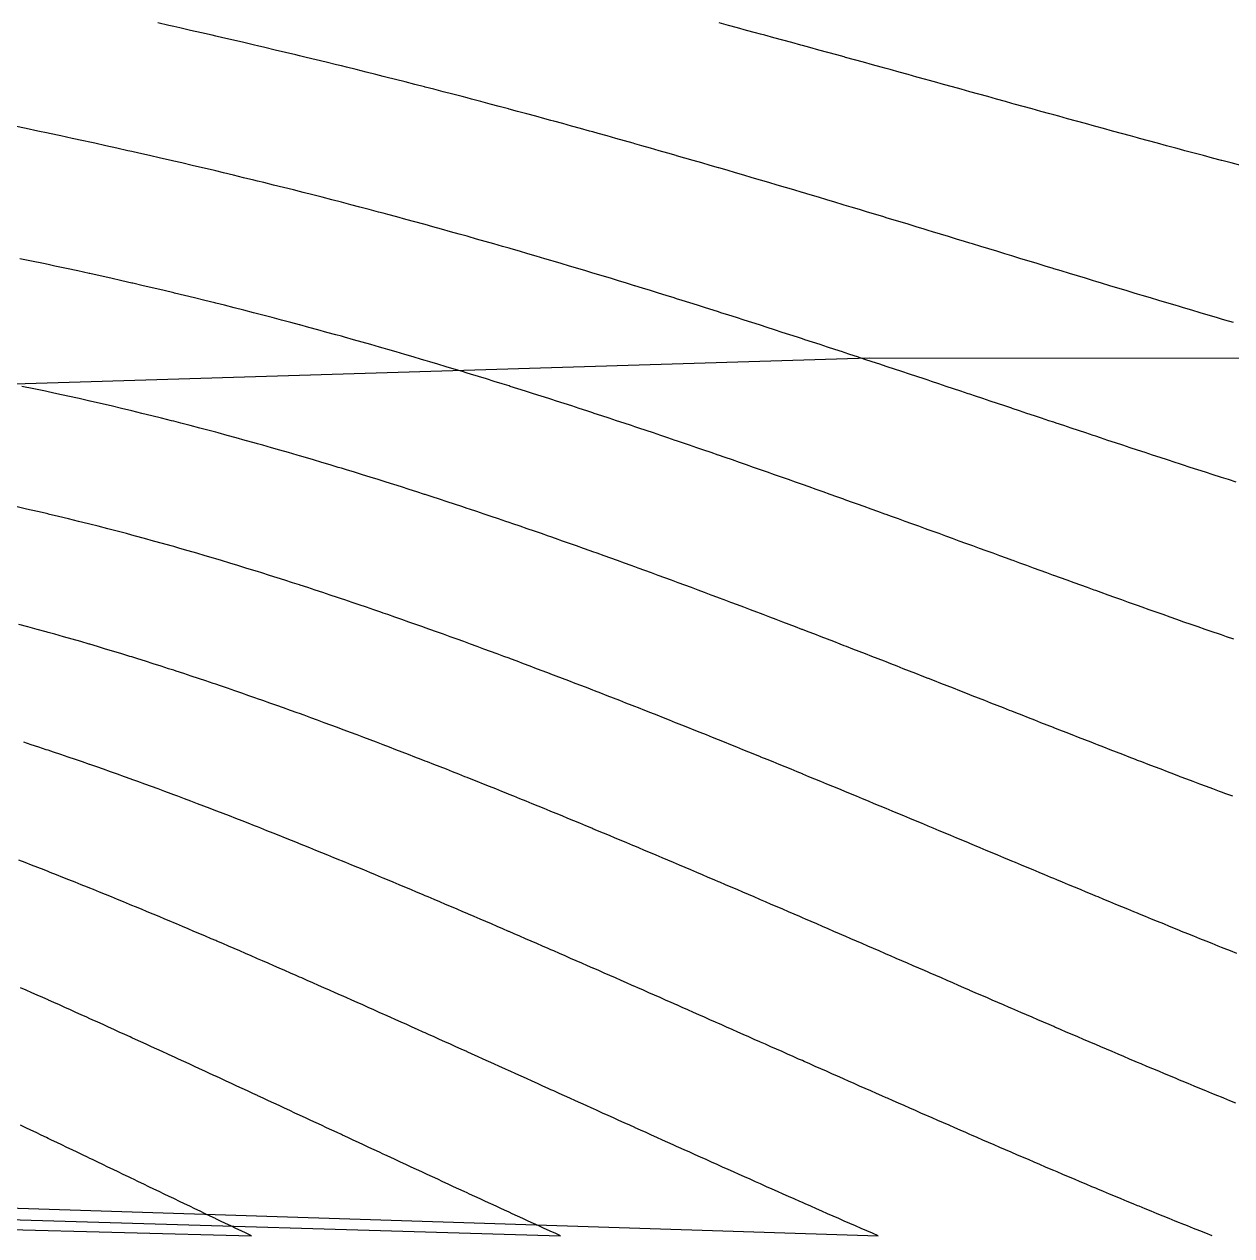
# Model space of a CAD drawing. Header units: metres. Extents: x 0 to 7092, y 40 to 458.
# Drawn here: x 5114.6 to 5175.2, y 40 to 100.8 of the extents above; entities that cross this region are included whole.
import ezdxf

# ---------------------------------------------------------------- set-up
doc = ezdxf.new("R2010")
doc.units = ezdxf.units.M

msp = doc.modelspace()

# ---------------------------------------------------------------- linework, layer by layer
at = {"color": 1}
msp.add_lwpolyline([(5021.657, 85.911), (5086.058, 81.876), (5086.058, 81.876), (5086.058, 81.876), (5086.058, 81.876), (5086.058, 81.876), (5086.058, 81.876), (5086.058, 81.876), (5086.058, 81.876), (5156.988, 84.03), (5156.988, 84.03), (5156.988, 84.03), (5156.988, 84.03), (5156.988, 84.03), (5156.988, 84.03), (5222.102, 84)], dxfattribs=at)
at = {"layer": 'Contour_Level_11'}
msp.add_lwpolyline([(5175.604, 93.682), (5175.131, 93.805), (5174.657, 93.928), (5174.637, 93.933), (5174.196, 94.051), (5173.734, 94.174), (5173.272, 94.297), (5172.807, 94.42), (5172.536, 94.492), (5172.347, 94.544), (5171.893, 94.667), (5171.438, 94.79), (5170.981, 94.913), (5170.523, 95.036), (5170.435, 95.06), (5170.073, 95.159), (5169.623, 95.282), (5169.172, 95.405), (5168.72, 95.529), (5168.334, 95.633), (5168.268, 95.652), (5167.823, 95.775), (5167.377, 95.898), (5166.929, 96.021), (5166.48, 96.144), (5166.233, 96.212), (5166.033, 96.267), (5165.59, 96.39), (5165.146, 96.514), (5164.7, 96.637), (5164.253, 96.76), (5164.132, 96.793), (5163.809, 96.883), (5163.367, 97.006), (5162.923, 97.129), (5162.478, 97.252), (5162.031, 97.375), (5162.03, 97.376), (5161.59, 97.498), (5161.147, 97.622), (5160.703, 97.745), (5160.257, 97.868), (5159.929, 97.958), (5159.811, 97.991), (5159.369, 98.114), (5158.924, 98.237), (5158.479, 98.36), (5158.032, 98.483), (5157.828, 98.54), (5157.586, 98.607), (5157.141, 98.73), (5156.695, 98.853), (5156.247, 98.976), (5155.798, 99.099), (5155.727, 99.118), (5155.351, 99.222), (5154.903, 99.345), (5154.453, 99.468), (5154.002, 99.592), (5153.626, 99.694), (5153.551, 99.715), (5153.1, 99.838), (5152.648, 99.961), (5152.195, 100.084), (5151.74, 100.207), (5151.525, 100.265), (5151.285, 100.33), (5150.83, 100.453), (5150.373, 100.577), (5149.915, 100.7), (5149.456, 100.823)], dxfattribs=at)
at = {"layer": 'Contour_Level_12'}
msp.add_lwpolyline([(5175.24, 85.802), (5174.815, 85.925), (5174.637, 85.976), (5174.396, 86.048), (5173.982, 86.171), (5173.566, 86.294), (5173.149, 86.417), (5172.73, 86.541), (5172.536, 86.598), (5172.317, 86.664), (5171.908, 86.787), (5171.497, 86.91), (5171.085, 87.033), (5170.672, 87.156), (5170.435, 87.227), (5170.262, 87.279), (5169.857, 87.402), (5169.451, 87.526), (5169.043, 87.649), (5168.634, 87.772), (5168.334, 87.862), (5168.226, 87.895), (5167.823, 88.018), (5167.419, 88.141), (5167.014, 88.264), (5166.607, 88.387), (5166.233, 88.501), (5166.2, 88.511), (5165.799, 88.634), (5165.397, 88.757), (5164.993, 88.88), (5164.588, 89.003), (5164.182, 89.126), (5164.132, 89.141), (5163.78, 89.249), (5163.378, 89.372), (5162.975, 89.495), (5162.571, 89.619), (5162.165, 89.742), (5162.03, 89.783), (5161.762, 89.865), (5161.36, 89.988), (5160.956, 90.111), (5160.551, 90.234), (5160.145, 90.357), (5159.929, 90.423), (5159.74, 90.48), (5159.336, 90.604), (5158.931, 90.727), (5158.525, 90.85), (5158.117, 90.973), (5157.828, 91.06), (5157.71, 91.096), (5157.304, 91.219), (5156.897, 91.342), (5156.488, 91.465), (5156.078, 91.589), (5155.727, 91.694), (5155.668, 91.712), (5155.259, 91.835), (5154.849, 91.958), (5154.437, 92.081), (5154.024, 92.204), (5153.626, 92.323), (5153.61, 92.327), (5153.197, 92.45), (5152.783, 92.574), (5152.368, 92.697), (5151.951, 92.82), (5151.533, 92.943), (5151.525, 92.945), (5151.116, 93.066), (5150.697, 93.189), (5150.277, 93.312), (5149.855, 93.435), (5149.433, 93.559), (5149.424, 93.561), (5149.01, 93.682), (5148.585, 93.805), (5148.16, 93.928), (5147.733, 94.051), (5147.323, 94.169), (5147.305, 94.174), (5146.875, 94.297), (5146.445, 94.42), (5146.013, 94.544), (5145.58, 94.667), (5145.222, 94.768), (5145.145, 94.79), (5144.708, 94.913), (5144.271, 95.036), (5143.832, 95.159), (5143.391, 95.282), (5143.121, 95.358), (5142.949, 95.405), (5142.504, 95.529), (5142.059, 95.652), (5141.612, 95.775), (5141.163, 95.898), (5141.019, 95.937), (5140.712, 96.021), (5140.259, 96.144), (5139.804, 96.267), (5139.349, 96.39), (5138.918, 96.506), (5138.891, 96.514), (5138.43, 96.637), (5137.967, 96.76), (5137.503, 96.883), (5137.037, 97.006), (5136.817, 97.064), (5136.569, 97.129), (5136.097, 97.252), (5135.623, 97.375), (5135.149, 97.498), (5134.716, 97.611), (5134.673, 97.622), (5134.191, 97.745), (5133.708, 97.868), (5133.224, 97.991), (5132.738, 98.114), (5132.615, 98.145), (5132.247, 98.237), (5131.753, 98.36), (5131.258, 98.483), (5130.762, 98.607), (5130.514, 98.668), (5130.262, 98.73), (5129.757, 98.853), (5129.251, 98.976), (5128.744, 99.099), (5128.413, 99.179), (5128.233, 99.222), (5127.717, 99.345), (5127.199, 99.468), (5126.681, 99.592), (5126.312, 99.679), (5126.159, 99.715), (5125.63, 99.838), (5125.101, 99.961), (5124.571, 100.084), (5124.211, 100.168), (5124.037, 100.207), (5123.496, 100.33), (5122.955, 100.453), (5122.413, 100.577), (5122.11, 100.645), (5121.866, 100.7), (5121.314, 100.823)], dxfattribs=at)
at = {"layer": 'Contour_Level_13'}
msp.add_lwpolyline([(5175.379, 77.799), (5174.987, 77.922), (5174.637, 78.032), (5174.597, 78.045), (5174.217, 78.168), (5173.836, 78.291), (5173.455, 78.414), (5173.073, 78.538), (5172.689, 78.661), (5172.536, 78.71), (5172.312, 78.784), (5171.938, 78.907), (5171.563, 79.03), (5171.187, 79.153), (5170.81, 79.276), (5170.435, 79.399), (5170.432, 79.399), (5170.063, 79.523), (5169.693, 79.646), (5169.322, 79.769), (5168.949, 79.892), (5168.576, 80.015), (5168.334, 80.095), (5168.205, 80.138), (5167.838, 80.261), (5167.469, 80.384), (5167.1, 80.508), (5166.73, 80.631), (5166.359, 80.754), (5166.233, 80.796), (5165.991, 80.877), (5165.625, 81), (5165.258, 81.123), (5164.89, 81.246), (5164.52, 81.369), (5164.15, 81.492), (5164.132, 81.499), (5163.784, 81.616), (5163.418, 81.739), (5163.051, 81.862), (5162.682, 81.985), (5162.312, 82.108), (5162.03, 82.202), (5161.943, 82.231), (5161.577, 82.354), (5161.209, 82.477), (5160.84, 82.601), (5160.471, 82.724), (5160.1, 82.847), (5159.929, 82.903), (5159.73, 82.97), (5159.362, 83.093), (5158.992, 83.216), (5158.621, 83.339), (5158.249, 83.462), (5157.876, 83.586), (5157.828, 83.601), (5157.506, 83.709), (5157.134, 83.832), (5156.761, 83.955), (5156.388, 84.078), (5156.013, 84.201), (5155.727, 84.295), (5155.638, 84.324), (5155.263, 84.447), (5154.888, 84.571), (5154.512, 84.694), (5154.134, 84.817), (5153.755, 84.94), (5153.626, 84.982), (5153.377, 85.063), (5152.998, 85.186), (5152.618, 85.309), (5152.237, 85.432), (5151.855, 85.556), (5151.525, 85.662), (5151.472, 85.679), (5151.089, 85.802), (5150.705, 85.925), (5150.319, 86.048), (5149.933, 86.171), (5149.545, 86.294), (5149.424, 86.333), (5149.157, 86.417), (5148.767, 86.541), (5148.377, 86.664), (5147.985, 86.787), (5147.592, 86.91), (5147.323, 86.994), (5147.198, 87.033), (5146.803, 87.156), (5146.406, 87.279), (5146.008, 87.402), (5145.61, 87.526), (5145.222, 87.645), (5145.209, 87.649), (5144.807, 87.772), (5144.404, 87.895), (5143.999, 88.018), (5143.593, 88.141), (5143.186, 88.264), (5143.121, 88.284), (5142.776, 88.387), (5142.365, 88.511), (5141.953, 88.634), (5141.539, 88.757), (5141.124, 88.88), (5141.019, 88.911), (5140.706, 89.003), (5140.286, 89.126), (5139.864, 89.249), (5139.442, 89.372), (5139.018, 89.495), (5138.918, 89.524), (5138.59, 89.619), (5138.16, 89.742), (5137.729, 89.865), (5137.296, 89.988), (5136.863, 90.111), (5136.817, 90.124), (5136.424, 90.234), (5135.983, 90.357), (5135.541, 90.48), (5135.097, 90.604), (5134.716, 90.709), (5134.652, 90.727), (5134.2, 90.85), (5133.747, 90.973), (5133.293, 91.096), (5132.838, 91.219), (5132.615, 91.279), (5132.377, 91.342), (5131.913, 91.465), (5131.446, 91.589), (5130.979, 91.712), (5130.514, 91.834), (5130.511, 91.835), (5130.033, 91.958), (5129.554, 92.081), (5129.074, 92.204), (5128.592, 92.327), (5128.413, 92.373), (5128.104, 92.45), (5127.611, 92.574), (5127.117, 92.697), (5126.621, 92.82), (5126.312, 92.897), (5126.121, 92.943), (5125.613, 93.066), (5125.104, 93.189), (5124.594, 93.312), (5124.211, 93.405), (5124.08, 93.435), (5123.557, 93.559), (5123.033, 93.682), (5122.507, 93.805), (5122.11, 93.898), (5121.978, 93.928), (5121.439, 94.051), (5120.899, 94.174), (5120.358, 94.297), (5120.008, 94.377), (5119.812, 94.42), (5119.258, 94.544), (5118.702, 94.667), (5118.147, 94.79), (5117.907, 94.843), (5117.583, 94.913), (5117.014, 95.036), (5116.445, 95.159), (5115.875, 95.282), (5115.806, 95.297), (5115.295, 95.405), (5114.714, 95.529), (5114.132, 95.652)], dxfattribs=at)
at = {"layer": 'Contour_Level_14'}
msp.add_lwpolyline([(5175.266, 69.919), (5174.899, 70.042), (5174.637, 70.13), (5174.536, 70.165), (5174.183, 70.288), (5173.829, 70.411), (5173.474, 70.535), (5173.118, 70.658), (5172.762, 70.781), (5172.536, 70.859), (5172.409, 70.904), (5172.063, 71.027), (5171.716, 71.15), (5171.368, 71.273), (5171.02, 71.396), (5170.67, 71.52), (5170.435, 71.602), (5170.323, 71.643), (5169.982, 71.766), (5169.64, 71.889), (5169.298, 72.012), (5168.954, 72.135), (5168.609, 72.258), (5168.334, 72.357), (5168.266, 72.381), (5167.928, 72.505), (5167.589, 72.628), (5167.25, 72.751), (5166.909, 72.874), (5166.568, 72.997), (5166.233, 73.118), (5166.226, 73.12), (5165.89, 73.243), (5165.553, 73.366), (5165.215, 73.489), (5164.876, 73.613), (5164.536, 73.736), (5164.196, 73.859), (5164.132, 73.882), (5163.859, 73.982), (5163.523, 74.105), (5163.186, 74.228), (5162.847, 74.351), (5162.508, 74.474), (5162.168, 74.598), (5162.03, 74.647), (5161.83, 74.721), (5161.494, 74.844), (5161.156, 74.967), (5160.817, 75.09), (5160.478, 75.213), (5160.137, 75.336), (5159.929, 75.411), (5159.798, 75.459), (5159.459, 75.583), (5159.12, 75.706), (5158.78, 75.829), (5158.44, 75.952), (5158.098, 76.075), (5157.828, 76.172), (5157.756, 76.198), (5157.415, 76.321), (5157.074, 76.444), (5156.732, 76.568), (5156.389, 76.691), (5156.045, 76.814), (5155.727, 76.927), (5155.7, 76.937), (5155.357, 77.06), (5155.013, 77.183), (5154.668, 77.306), (5154.322, 77.429), (5153.975, 77.553), (5153.626, 77.676), (5153.626, 77.676), (5153.28, 77.799), (5152.932, 77.922), (5152.583, 78.045), (5152.233, 78.168), (5151.882, 78.291), (5151.53, 78.414), (5151.525, 78.416), (5151.179, 78.538), (5150.826, 78.661), (5150.473, 78.784), (5150.119, 78.907), (5149.763, 79.03), (5149.424, 79.147), (5149.406, 79.153), (5149.05, 79.276), (5148.692, 79.399), (5148.333, 79.523), (5147.973, 79.646), (5147.612, 79.769), (5147.323, 79.867), (5147.25, 79.892), (5146.888, 80.015), (5146.524, 80.138), (5146.159, 80.261), (5145.792, 80.384), (5145.425, 80.508), (5145.222, 80.576), (5145.057, 80.631), (5144.687, 80.754), (5144.315, 80.877), (5143.943, 81), (5143.57, 81.123), (5143.195, 81.246), (5143.121, 81.271), (5142.818, 81.369), (5142.44, 81.492), (5142.061, 81.616), (5141.68, 81.739), (5141.299, 81.862), (5141.019, 81.952), (5140.915, 81.985), (5140.529, 82.108), (5140.142, 82.231), (5139.753, 82.354), (5139.363, 82.477), (5138.972, 82.601), (5138.918, 82.618), (5138.577, 82.724), (5138.181, 82.847), (5137.783, 82.97), (5137.383, 83.093), (5136.983, 83.216), (5136.817, 83.267), (5136.579, 83.339), (5136.172, 83.462), (5135.763, 83.586), (5135.354, 83.709), (5134.942, 83.832), (5134.716, 83.899), (5134.528, 83.955), (5134.109, 84.078), (5133.688, 84.201), (5133.266, 84.324), (5132.843, 84.447), (5132.615, 84.514), (5132.416, 84.571), (5131.983, 84.694), (5131.549, 84.817), (5131.114, 84.94), (5130.677, 85.063), (5130.514, 85.109), (5130.234, 85.186), (5129.786, 85.309), (5129.337, 85.432), (5128.887, 85.556), (5128.435, 85.679), (5128.413, 85.685), (5127.972, 85.802), (5127.507, 85.925), (5127.041, 86.048), (5126.574, 86.171), (5126.312, 86.24), (5126.1, 86.294), (5125.617, 86.417), (5125.134, 86.541), (5124.649, 86.664), (5124.211, 86.775), (5124.161, 86.787), (5123.659, 86.91), (5123.156, 87.033), (5122.652, 87.156), (5122.147, 87.279), (5122.11, 87.288), (5121.625, 87.402), (5121.101, 87.526), (5120.576, 87.649), (5120.049, 87.772), (5120.008, 87.781), (5119.505, 87.895), (5118.958, 88.018), (5118.411, 88.141), (5117.907, 88.254), (5117.861, 88.264), (5117.292, 88.387), (5116.722, 88.511), (5116.152, 88.634), (5115.806, 88.708), (5115.574, 88.757), (5114.982, 88.88), (5114.39, 89.003)], dxfattribs=at)
at = {"layer": 'Contour_Level_15'}
msp.add_lwpolyline([(5175.205, 62.039), (5174.868, 62.162), (5174.637, 62.246), (5174.535, 62.285), (5174.21, 62.408), (5173.884, 62.532), (5173.558, 62.655), (5173.23, 62.778), (5172.902, 62.901), (5172.573, 63.024), (5172.536, 63.038), (5172.253, 63.147), (5171.933, 63.27), (5171.613, 63.393), (5171.291, 63.517), (5170.969, 63.64), (5170.646, 63.763), (5170.435, 63.843), (5170.325, 63.886), (5170.01, 64.009), (5169.693, 64.132), (5169.376, 64.255), (5169.059, 64.378), (5168.74, 64.502), (5168.42, 64.625), (5168.334, 64.658), (5168.106, 64.748), (5167.792, 64.871), (5167.478, 64.994), (5167.163, 65.117), (5166.848, 65.24), (5166.531, 65.363), (5166.233, 65.479), (5166.215, 65.486), (5165.903, 65.61), (5165.591, 65.733), (5165.278, 65.856), (5164.964, 65.979), (5164.649, 66.102), (5164.334, 66.225), (5164.132, 66.304), (5164.02, 66.348), (5163.709, 66.471), (5163.397, 66.595), (5163.084, 66.718), (5162.77, 66.841), (5162.456, 66.964), (5162.141, 67.087), (5162.03, 67.13), (5161.828, 67.21), (5161.516, 67.333), (5161.203, 67.456), (5160.889, 67.58), (5160.575, 67.703), (5160.26, 67.826), (5159.944, 67.949), (5159.929, 67.955), (5159.631, 68.072), (5159.318, 68.195), (5159.004, 68.318), (5158.689, 68.441), (5158.373, 68.565), (5158.056, 68.688), (5157.828, 68.776), (5157.74, 68.811), (5157.425, 68.934), (5157.109, 69.057), (5156.793, 69.18), (5156.476, 69.303), (5156.158, 69.426), (5155.839, 69.55), (5155.727, 69.593), (5155.521, 69.673), (5155.204, 69.796), (5154.885, 69.919), (5154.566, 70.042), (5154.246, 70.165), (5153.925, 70.288), (5153.626, 70.403), (5153.604, 70.411), (5153.283, 70.535), (5152.962, 70.658), (5152.64, 70.781), (5152.318, 70.904), (5151.994, 71.027), (5151.669, 71.15), (5151.525, 71.205), (5151.345, 71.273), (5151.021, 71.396), (5150.695, 71.52), (5150.369, 71.643), (5150.042, 71.766), (5149.714, 71.889), (5149.424, 71.998), (5149.385, 72.012), (5149.057, 72.135), (5148.727, 72.258), (5148.397, 72.381), (5148.066, 72.505), (5147.734, 72.628), (5147.401, 72.751), (5147.323, 72.779), (5147.067, 72.874), (5146.733, 72.997), (5146.398, 73.12), (5146.061, 73.243), (5145.724, 73.366), (5145.386, 73.489), (5145.222, 73.549), (5145.047, 73.613), (5144.707, 73.736), (5144.366, 73.859), (5144.025, 73.982), (5143.682, 74.105), (5143.338, 74.228), (5143.121, 74.306), (5142.992, 74.351), (5142.646, 74.474), (5142.299, 74.598), (5141.95, 74.721), (5141.6, 74.844), (5141.25, 74.967), (5141.019, 75.048), (5140.897, 75.09), (5140.543, 75.213), (5140.188, 75.336), (5139.832, 75.459), (5139.475, 75.583), (5139.116, 75.706), (5138.918, 75.773), (5138.755, 75.829), (5138.393, 75.952), (5138.029, 76.075), (5137.664, 76.198), (5137.297, 76.321), (5136.93, 76.444), (5136.817, 76.482), (5136.559, 76.568), (5136.186, 76.691), (5135.812, 76.814), (5135.436, 76.937), (5135.06, 77.06), (5134.716, 77.172), (5134.681, 77.183), (5134.298, 77.306), (5133.914, 77.429), (5133.528, 77.553), (5133.141, 77.676), (5132.752, 77.799), (5132.615, 77.842), (5132.359, 77.922), (5131.962, 78.045), (5131.564, 78.168), (5131.164, 78.291), (5130.764, 78.414), (5130.514, 78.491), (5130.359, 78.538), (5129.948, 78.661), (5129.536, 78.784), (5129.122, 78.907), (5128.707, 79.03), (5128.413, 79.117), (5128.288, 79.153), (5127.861, 79.276), (5127.432, 79.399), (5127.002, 79.523), (5126.57, 79.646), (5126.312, 79.719), (5126.133, 79.769), (5125.687, 79.892), (5125.239, 80.015), (5124.79, 80.138), (5124.338, 80.261), (5124.211, 80.296), (5123.876, 80.384), (5123.408, 80.508), (5122.938, 80.631), (5122.466, 80.754), (5122.11, 80.846), (5121.988, 80.877), (5121.495, 81), (5121.001, 81.123), (5120.505, 81.246), (5120.008, 81.369), (5120.007, 81.369), (5119.486, 81.492), (5118.964, 81.616), (5118.439, 81.739), (5117.913, 81.862), (5117.907, 81.863), (5117.359, 81.985), (5116.803, 82.108), (5116.246, 82.231), (5115.806, 82.328), (5115.68, 82.354), (5115.088, 82.477), (5114.494, 82.601)], dxfattribs=at)
at = {"layer": 'Contour_Level_16'}
msp.add_lwpolyline([(5175.407, 54.159), (5175.094, 54.282), (5174.781, 54.405), (5174.637, 54.462), (5174.474, 54.529), (5174.17, 54.652), (5173.866, 54.775), (5173.561, 54.898), (5173.256, 55.021), (5172.95, 55.144), (5172.643, 55.267), (5172.536, 55.31), (5172.342, 55.39), (5172.042, 55.514), (5171.743, 55.637), (5171.442, 55.76), (5171.141, 55.883), (5170.839, 56.006), (5170.537, 56.129), (5170.435, 56.171), (5170.239, 56.252), (5169.942, 56.375), (5169.645, 56.498), (5169.348, 56.622), (5169.05, 56.745), (5168.751, 56.868), (5168.452, 56.991), (5168.334, 57.039), (5168.155, 57.114), (5167.861, 57.237), (5167.566, 57.36), (5167.27, 57.483), (5166.974, 57.607), (5166.677, 57.73), (5166.38, 57.853), (5166.233, 57.914), (5166.084, 57.976), (5165.791, 58.099), (5165.497, 58.222), (5165.202, 58.345), (5164.907, 58.468), (5164.612, 58.592), (5164.315, 58.715), (5164.132, 58.791), (5164.02, 58.838), (5163.727, 58.961), (5163.434, 59.084), (5163.14, 59.207), (5162.845, 59.33), (5162.55, 59.453), (5162.254, 59.577), (5162.03, 59.669), (5161.958, 59.7), (5161.665, 59.823), (5161.371, 59.946), (5161.077, 60.069), (5160.782, 60.192), (5160.487, 60.315), (5160.191, 60.438), (5159.929, 60.547), (5159.895, 60.562), (5159.601, 60.685), (5159.307, 60.808), (5159.012, 60.931), (5158.716, 61.054), (5158.42, 61.177), (5158.123, 61.3), (5157.828, 61.422), (5157.826, 61.423), (5157.531, 61.547), (5157.235, 61.67), (5156.939, 61.793), (5156.642, 61.916), (5156.345, 62.039), (5156.047, 62.162), (5155.748, 62.285), (5155.727, 62.294), (5155.451, 62.408), (5155.154, 62.532), (5154.856, 62.655), (5154.557, 62.778), (5154.258, 62.901), (5153.958, 63.024), (5153.658, 63.147), (5153.626, 63.16), (5153.359, 63.27), (5153.059, 63.393), (5152.759, 63.517), (5152.458, 63.64), (5152.156, 63.763), (5151.854, 63.886), (5151.551, 64.009), (5151.525, 64.02), (5151.249, 64.132), (5150.947, 64.255), (5150.644, 64.378), (5150.34, 64.502), (5150.036, 64.625), (5149.731, 64.748), (5149.425, 64.871), (5149.424, 64.871), (5149.12, 64.994), (5148.814, 65.117), (5148.507, 65.24), (5148.2, 65.363), (5147.892, 65.486), (5147.584, 65.61), (5147.323, 65.713), (5147.274, 65.733), (5146.965, 65.856), (5146.656, 65.979), (5146.345, 66.102), (5146.034, 66.225), (5145.722, 66.348), (5145.409, 66.471), (5145.222, 66.545), (5145.095, 66.595), (5144.782, 66.718), (5144.467, 66.841), (5144.152, 66.964), (5143.836, 67.087), (5143.519, 67.21), (5143.201, 67.333), (5143.121, 67.364), (5142.883, 67.456), (5142.563, 67.58), (5142.243, 67.703), (5141.922, 67.826), (5141.601, 67.949), (5141.278, 68.072), (5141.019, 68.17), (5140.954, 68.195), (5140.63, 68.318), (5140.304, 68.441), (5139.978, 68.565), (5139.65, 68.688), (5139.322, 68.811), (5138.993, 68.934), (5138.918, 68.962), (5138.662, 69.057), (5138.33, 69.18), (5137.997, 69.303), (5137.663, 69.426), (5137.328, 69.55), (5136.992, 69.673), (5136.817, 69.736), (5136.654, 69.796), (5136.315, 69.919), (5135.974, 70.042), (5135.632, 70.165), (5135.29, 70.288), (5134.946, 70.411), (5134.716, 70.493), (5134.6, 70.535), (5134.252, 70.658), (5133.902, 70.781), (5133.552, 70.904), (5133.2, 71.027), (5132.847, 71.15), (5132.615, 71.231), (5132.491, 71.273), (5132.133, 71.396), (5131.773, 71.52), (5131.412, 71.643), (5131.05, 71.766), (5130.686, 71.889), (5130.514, 71.947), (5130.318, 72.012), (5129.948, 72.135), (5129.576, 72.258), (5129.202, 72.381), (5128.827, 72.505), (5128.45, 72.628), (5128.413, 72.64), (5128.068, 72.751), (5127.683, 72.874), (5127.296, 72.997), (5126.907, 73.12), (5126.517, 73.243), (5126.312, 73.308), (5126.122, 73.366), (5125.722, 73.489), (5125.32, 73.613), (5124.915, 73.736), (5124.509, 73.859), (5124.211, 73.949), (5124.099, 73.982), (5123.68, 74.105), (5123.259, 74.228), (5122.835, 74.351), (5122.41, 74.474), (5122.11, 74.561), (5121.979, 74.598), (5121.537, 74.721), (5121.093, 74.844), (5120.647, 74.967), (5120.198, 75.09), (5120.008, 75.142), (5119.738, 75.213), (5119.268, 75.336), (5118.796, 75.459), (5118.321, 75.583), (5117.907, 75.689), (5117.84, 75.706), (5117.339, 75.829), (5116.834, 75.952), (5116.327, 76.075), (5115.816, 76.198), (5115.806, 76.201), (5115.275, 76.321), (5114.73, 76.444), (5114.182, 76.568)], dxfattribs=at)
at = {"layer": 'Contour_Level_17'}
msp.add_lwpolyline([(5175.369, 46.649), (5175.063, 46.772), (5174.758, 46.895), (5174.637, 46.943), (5174.457, 47.018), (5174.159, 47.141), (5173.861, 47.264), (5173.563, 47.387), (5173.265, 47.511), (5172.966, 47.634), (5172.668, 47.757), (5172.536, 47.811), (5172.373, 47.88), (5172.08, 48.003), (5171.787, 48.126), (5171.494, 48.249), (5171.201, 48.372), (5170.907, 48.495), (5170.614, 48.619), (5170.435, 48.694), (5170.322, 48.742), (5170.033, 48.865), (5169.744, 48.988), (5169.454, 49.111), (5169.165, 49.234), (5168.875, 49.357), (5168.585, 49.48), (5168.334, 49.587), (5168.295, 49.604), (5168.009, 49.727), (5167.722, 49.85), (5167.435, 49.973), (5167.148, 50.096), (5166.861, 50.219), (5166.573, 50.342), (5166.285, 50.465), (5166.233, 50.488), (5166, 50.589), (5165.716, 50.712), (5165.431, 50.835), (5165.145, 50.958), (5164.86, 51.081), (5164.574, 51.204), (5164.288, 51.327), (5164.132, 51.395), (5164.003, 51.45), (5163.72, 51.574), (5163.436, 51.697), (5163.152, 51.82), (5162.868, 51.943), (5162.583, 52.066), (5162.299, 52.189), (5162.03, 52.305), (5162.014, 52.312), (5161.731, 52.435), (5161.448, 52.559), (5161.165, 52.682), (5160.881, 52.805), (5160.597, 52.928), (5160.313, 53.051), (5160.028, 53.174), (5159.929, 53.217), (5159.745, 53.297), (5159.463, 53.42), (5159.18, 53.544), (5158.896, 53.667), (5158.613, 53.79), (5158.329, 53.913), (5158.044, 54.036), (5157.828, 54.13), (5157.76, 54.159), (5157.477, 54.282), (5157.194, 54.405), (5156.911, 54.529), (5156.627, 54.652), (5156.343, 54.775), (5156.058, 54.898), (5155.773, 55.021), (5155.727, 55.041), (5155.49, 55.144), (5155.206, 55.267), (5154.922, 55.39), (5154.637, 55.514), (5154.353, 55.637), (5154.067, 55.76), (5153.782, 55.883), (5153.626, 55.95), (5153.497, 56.006), (5153.212, 56.129), (5152.927, 56.252), (5152.642, 56.375), (5152.356, 56.498), (5152.069, 56.622), (5151.783, 56.745), (5151.525, 56.855), (5151.496, 56.868), (5151.21, 56.991), (5150.924, 57.114), (5150.637, 57.237), (5150.35, 57.36), (5150.062, 57.483), (5149.774, 57.607), (5149.485, 57.73), (5149.424, 57.756), (5149.197, 57.853), (5148.909, 57.976), (5148.62, 58.099), (5148.331, 58.222), (5148.042, 58.345), (5147.751, 58.468), (5147.461, 58.592), (5147.323, 58.65), (5147.17, 58.715), (5146.88, 58.838), (5146.589, 58.961), (5146.298, 59.084), (5146.006, 59.207), (5145.713, 59.33), (5145.42, 59.453), (5145.222, 59.537), (5145.127, 59.577), (5144.834, 59.7), (5144.54, 59.823), (5144.246, 59.946), (5143.951, 60.069), (5143.656, 60.192), (5143.36, 60.315), (5143.121, 60.415), (5143.063, 60.438), (5142.767, 60.562), (5142.47, 60.685), (5142.173, 60.808), (5141.874, 60.931), (5141.575, 61.054), (5141.276, 61.177), (5141.019, 61.282), (5140.976, 61.3), (5140.675, 61.423), (5140.375, 61.547), (5140.073, 61.67), (5139.771, 61.793), (5139.468, 61.916), (5139.164, 62.039), (5138.918, 62.138), (5138.859, 62.162), (5138.555, 62.285), (5138.249, 62.408), (5137.943, 62.532), (5137.636, 62.655), (5137.328, 62.778), (5137.019, 62.901), (5136.817, 62.981), (5136.709, 63.024), (5136.399, 63.147), (5136.088, 63.27), (5135.776, 63.393), (5135.463, 63.517), (5135.149, 63.64), (5134.834, 63.763), (5134.716, 63.809), (5134.519, 63.886), (5134.202, 64.009), (5133.885, 64.132), (5133.566, 64.255), (5133.246, 64.378), (5132.925, 64.502), (5132.615, 64.62), (5132.604, 64.625), (5132.281, 64.748), (5131.956, 64.871), (5131.631, 64.994), (5131.304, 65.117), (5130.976, 65.24), (5130.647, 65.363), (5130.514, 65.413), (5130.317, 65.486), (5129.985, 65.61), (5129.651, 65.733), (5129.316, 65.856), (5128.98, 65.979), (5128.643, 66.102), (5128.413, 66.186), (5128.303, 66.225), (5127.962, 66.348), (5127.619, 66.471), (5127.274, 66.595), (5126.928, 66.718), (5126.58, 66.841), (5126.312, 66.936), (5126.231, 66.964), (5125.878, 67.087), (5125.523, 67.21), (5125.167, 67.333), (5124.808, 67.456), (5124.449, 67.58), (5124.211, 67.661), (5124.086, 67.703), (5123.719, 67.826), (5123.35, 67.949), (5122.98, 68.072), (5122.607, 68.195), (5122.232, 68.318), (5122.11, 68.359), (5121.852, 68.441), (5121.469, 68.565), (5121.083, 68.688), (5120.694, 68.811), (5120.304, 68.934), (5120.008, 69.027), (5119.909, 69.057), (5119.507, 69.18), (5119.102, 69.303), (5118.694, 69.426), (5118.284, 69.55), (5117.907, 69.662), (5117.87, 69.673), (5117.444, 69.796), (5117.016, 69.919), (5116.584, 70.042), (5116.149, 70.165), (5115.806, 70.262), (5115.708, 70.288), (5115.253, 70.411), (5114.795, 70.535), (5114.332, 70.658)], dxfattribs=at)
at = {"layer": 'Contour_Level_18'}
msp.add_lwpolyline([(5174.172, 40), (5173.862, 40.123), (5173.552, 40.246), (5173.242, 40.369), (5172.933, 40.492), (5172.624, 40.616), (5172.536, 40.651), (5172.319, 40.739), (5172.016, 40.862), (5171.714, 40.985), (5171.412, 41.108), (5171.11, 41.231), (5170.809, 41.354), (5170.508, 41.477), (5170.435, 41.507), (5170.21, 41.601), (5169.914, 41.724), (5169.618, 41.847), (5169.322, 41.97), (5169.026, 42.093), (5168.731, 42.216), (5168.436, 42.339), (5168.334, 42.382), (5168.143, 42.462), (5167.852, 42.586), (5167.561, 42.709), (5167.27, 42.832), (5166.979, 42.955), (5166.688, 43.078), (5166.398, 43.201), (5166.233, 43.271), (5166.109, 43.324), (5165.821, 43.447), (5165.534, 43.571), (5165.247, 43.694), (5164.96, 43.817), (5164.673, 43.94), (5164.386, 44.063), (5164.132, 44.172), (5164.099, 44.186), (5163.815, 44.309), (5163.531, 44.432), (5163.246, 44.556), (5162.962, 44.679), (5162.678, 44.802), (5162.394, 44.925), (5162.11, 45.048), (5162.03, 45.083), (5161.828, 45.171), (5161.546, 45.294), (5161.264, 45.417), (5160.982, 45.541), (5160.7, 45.664), (5160.418, 45.787), (5160.136, 45.91), (5159.929, 46), (5159.855, 46.033), (5159.575, 46.156), (5159.295, 46.279), (5159.015, 46.402), (5158.735, 46.526), (5158.455, 46.649), (5158.174, 46.772), (5157.894, 46.895), (5157.828, 46.924), (5157.615, 47.018), (5157.336, 47.141), (5157.058, 47.264), (5156.779, 47.387), (5156.5, 47.511), (5156.221, 47.634), (5155.942, 47.757), (5155.727, 47.851), (5155.663, 47.88), (5155.385, 48.003), (5155.107, 48.126), (5154.829, 48.249), (5154.551, 48.372), (5154.273, 48.495), (5153.995, 48.619), (5153.716, 48.742), (5153.626, 48.782), (5153.438, 48.865), (5153.161, 48.988), (5152.884, 49.111), (5152.606, 49.234), (5152.328, 49.357), (5152.05, 49.48), (5151.772, 49.604), (5151.525, 49.713), (5151.494, 49.727), (5151.217, 49.85), (5150.94, 49.973), (5150.662, 50.096), (5150.385, 50.219), (5150.107, 50.342), (5149.829, 50.465), (5149.55, 50.589), (5149.424, 50.644), (5149.272, 50.712), (5148.995, 50.835), (5148.717, 50.958), (5148.439, 51.081), (5148.161, 51.204), (5147.883, 51.327), (5147.604, 51.45), (5147.325, 51.574), (5147.323, 51.575), (5147.047, 51.697), (5146.769, 51.82), (5146.49, 51.943), (5146.212, 52.066), (5145.932, 52.189), (5145.653, 52.312), (5145.373, 52.435), (5145.222, 52.502), (5145.094, 52.559), (5144.815, 52.682), (5144.535, 52.805), (5144.256, 52.928), (5143.975, 53.051), (5143.695, 53.174), (5143.414, 53.297), (5143.133, 53.42), (5143.121, 53.426), (5142.853, 53.544), (5142.572, 53.667), (5142.291, 53.79), (5142.009, 53.913), (5141.727, 54.036), (5141.445, 54.159), (5141.162, 54.282), (5141.019, 54.344), (5140.88, 54.405), (5140.597, 54.529), (5140.314, 54.652), (5140.031, 54.775), (5139.747, 54.898), (5139.463, 55.021), (5139.178, 55.144), (5138.918, 55.256), (5138.893, 55.267), (5138.608, 55.39), (5138.323, 55.514), (5138.038, 55.637), (5137.752, 55.76), (5137.465, 55.883), (5137.178, 56.006), (5136.89, 56.129), (5136.817, 56.16), (5136.602, 56.252), (5136.315, 56.375), (5136.026, 56.498), (5135.737, 56.622), (5135.447, 56.745), (5135.157, 56.868), (5134.866, 56.991), (5134.716, 57.054), (5134.575, 57.114), (5134.284, 57.237), (5133.992, 57.36), (5133.7, 57.483), (5133.407, 57.607), (5133.113, 57.73), (5132.818, 57.853), (5132.615, 57.938), (5132.523, 57.976), (5132.228, 58.099), (5131.932, 58.222), (5131.635, 58.345), (5131.338, 58.468), (5131.039, 58.592), (5130.74, 58.715), (5130.514, 58.808), (5130.44, 58.838), (5130.14, 58.961), (5129.839, 59.084), (5129.537, 59.207), (5129.235, 59.33), (5128.931, 59.453), (5128.626, 59.577), (5128.413, 59.663), (5128.321, 59.7), (5128.015, 59.823), (5127.708, 59.946), (5127.4, 60.069), (5127.091, 60.192), (5126.781, 60.315), (5126.469, 60.438), (5126.312, 60.501), (5126.157, 60.562), (5125.844, 60.685), (5125.53, 60.808), (5125.214, 60.931), (5124.897, 61.054), (5124.579, 61.177), (5124.26, 61.3), (5124.211, 61.319), (5123.94, 61.423), (5123.618, 61.547), (5123.294, 61.67), (5122.97, 61.793), (5122.643, 61.916), (5122.316, 62.039), (5122.11, 62.116), (5121.986, 62.162), (5121.655, 62.285), (5121.323, 62.408), (5120.988, 62.532), (5120.652, 62.655), (5120.314, 62.778), (5120.008, 62.889), (5119.975, 62.901), (5119.632, 63.024), (5119.288, 63.147), (5118.942, 63.27), (5118.593, 63.393), (5118.243, 63.517), (5117.907, 63.634), (5117.891, 63.64), (5117.534, 63.763), (5117.176, 63.886), (5116.815, 64.009), (5116.451, 64.132), (5116.086, 64.255), (5115.806, 64.349), (5115.717, 64.378), (5115.343, 64.502), (5114.966, 64.625), (5114.586, 64.748)], dxfattribs=at)
at = {"layer": 'Contour_Level_19'}
msp.add_lwpolyline([(3386.6, 96.997), (5157.424, 40), (5157.141, 40.123), (5156.858, 40.246), (5156.576, 40.369), (5156.294, 40.492), (5156.012, 40.616), (5155.73, 40.739), (5155.727, 40.74), (5155.45, 40.862), (5155.17, 40.985), (5154.891, 41.108), (5154.611, 41.231), (5154.332, 41.354), (5154.052, 41.477), (5153.773, 41.601), (5153.626, 41.665), (5153.495, 41.724), (5153.217, 41.847), (5152.94, 41.97), (5152.662, 42.093), (5152.385, 42.216), (5152.108, 42.339), (5151.83, 42.462), (5151.553, 42.586), (5151.525, 42.598), (5151.277, 42.709), (5151.002, 42.832), (5150.726, 42.955), (5150.451, 43.078), (5150.175, 43.201), (5149.9, 43.324), (5149.624, 43.447), (5149.424, 43.537), (5149.349, 43.571), (5149.075, 43.694), (5148.801, 43.817), (5148.527, 43.94), (5148.252, 44.063), (5147.978, 44.186), (5147.704, 44.309), (5147.43, 44.432), (5147.323, 44.481), (5147.156, 44.556), (5146.883, 44.679), (5146.61, 44.802), (5146.337, 44.925), (5146.064, 45.048), (5145.791, 45.171), (5145.517, 45.294), (5145.244, 45.417), (5145.222, 45.428), (5144.972, 45.541), (5144.7, 45.664), (5144.427, 45.787), (5144.155, 45.91), (5143.882, 46.033), (5143.609, 46.156), (5143.337, 46.279), (5143.121, 46.377), (5143.064, 46.402), (5142.792, 46.526), (5142.52, 46.649), (5142.248, 46.772), (5141.976, 46.895), (5141.704, 47.018), (5141.431, 47.141), (5141.159, 47.264), (5141.019, 47.327), (5140.886, 47.387), (5140.615, 47.511), (5140.343, 47.634), (5140.071, 47.757), (5139.798, 47.88), (5139.526, 48.003), (5139.253, 48.126), (5138.98, 48.249), (5138.918, 48.277), (5138.708, 48.372), (5138.436, 48.495), (5138.163, 48.619), (5137.891, 48.742), (5137.618, 48.865), (5137.345, 48.988), (5137.072, 49.111), (5136.817, 49.226), (5136.798, 49.234), (5136.525, 49.357), (5136.253, 49.48), (5135.979, 49.604), (5135.706, 49.727), (5135.432, 49.85), (5135.158, 49.973), (5134.884, 50.096), (5134.716, 50.171), (5134.609, 50.219), (5134.336, 50.342), (5134.062, 50.465), (5133.787, 50.589), (5133.512, 50.712), (5133.237, 50.835), (5132.962, 50.958), (5132.686, 51.081), (5132.615, 51.113), (5132.41, 51.204), (5132.135, 51.327), (5131.859, 51.45), (5131.583, 51.574), (5131.306, 51.697), (5131.029, 51.82), (5130.751, 51.943), (5130.514, 52.048), (5130.473, 52.066), (5130.196, 52.189), (5129.918, 52.312), (5129.64, 52.435), (5129.362, 52.559), (5129.082, 52.682), (5128.803, 52.805), (5128.522, 52.928), (5128.413, 52.976), (5128.242, 53.051), (5127.962, 53.174), (5127.682, 53.297), (5127.4, 53.42), (5127.118, 53.544), (5126.836, 53.667), (5126.553, 53.79), (5126.312, 53.894), (5126.269, 53.913), (5125.986, 54.036), (5125.703, 54.159), (5125.418, 54.282), (5125.133, 54.405), (5124.847, 54.529), (5124.561, 54.652), (5124.273, 54.775), (5124.211, 54.802), (5123.986, 54.898), (5123.698, 55.021), (5123.41, 55.144), (5123.121, 55.267), (5122.831, 55.39), (5122.54, 55.514), (5122.248, 55.637), (5122.11, 55.695), (5121.956, 55.76), (5121.663, 55.883), (5121.37, 56.006), (5121.076, 56.129), (5120.78, 56.252), (5120.484, 56.375), (5120.187, 56.498), (5120.008, 56.572), (5119.889, 56.622), (5119.59, 56.745), (5119.291, 56.868), (5118.99, 56.991), (5118.688, 57.114), (5118.385, 57.237), (5118.081, 57.36), (5117.907, 57.43), (5117.776, 57.483), (5117.469, 57.607), (5117.162, 57.73), (5116.853, 57.853), (5116.543, 57.976), (5116.232, 58.099), (5115.919, 58.222), (5115.806, 58.266), (5115.605, 58.345), (5115.289, 58.468), (5114.972, 58.592), (5114.653, 58.715), (5114.332, 58.838)], dxfattribs=at)
at = {"layer": 'Contour_Level_20'}
msp.add_lwpolyline([(3386.6, 91.76), (5141.495, 40), (5141.225, 40.123), (5141.019, 40.217), (5140.955, 40.246), (5140.686, 40.369), (5140.418, 40.492), (5140.149, 40.616), (5139.88, 40.739), (5139.612, 40.862), (5139.344, 40.985), (5139.075, 41.108), (5138.918, 41.18), (5138.807, 41.231), (5138.54, 41.354), (5138.273, 41.477), (5138.006, 41.601), (5137.739, 41.724), (5137.472, 41.847), (5137.205, 41.97), (5136.938, 42.093), (5136.817, 42.149), (5136.671, 42.216), (5136.405, 42.339), (5136.139, 42.462), (5135.873, 42.586), (5135.607, 42.709), (5135.341, 42.832), (5135.075, 42.955), (5134.809, 43.078), (5134.716, 43.121), (5134.543, 43.201), (5134.278, 43.324), (5134.013, 43.447), (5133.748, 43.571), (5133.483, 43.694), (5133.217, 43.817), (5132.952, 43.94), (5132.687, 44.063), (5132.615, 44.096), (5132.422, 44.186), (5132.157, 44.309), (5131.893, 44.432), (5131.628, 44.556), (5131.363, 44.679), (5131.098, 44.802), (5130.833, 44.925), (5130.568, 45.048), (5130.514, 45.073), (5130.304, 45.171), (5130.039, 45.294), (5129.775, 45.417), (5129.511, 45.541), (5129.246, 45.664), (5128.981, 45.787), (5128.716, 45.91), (5128.451, 46.033), (5128.413, 46.051), (5128.186, 46.156), (5127.922, 46.279), (5127.657, 46.402), (5127.392, 46.526), (5127.127, 46.649), (5126.862, 46.772), (5126.597, 46.895), (5126.331, 47.018), (5126.312, 47.027), (5126.066, 47.141), (5125.801, 47.264), (5125.536, 47.387), (5125.27, 47.511), (5125.005, 47.634), (5124.739, 47.757), (5124.472, 47.88), (5124.211, 48.001), (5124.206, 48.003), (5123.94, 48.126), (5123.674, 48.249), (5123.407, 48.372), (5123.14, 48.495), (5122.873, 48.619), (5122.606, 48.742), (5122.338, 48.865), (5122.11, 48.97), (5122.07, 48.988), (5121.803, 49.111), (5121.535, 49.234), (5121.267, 49.357), (5120.998, 49.48), (5120.729, 49.604), (5120.459, 49.727), (5120.19, 49.85), (5120.008, 49.932), (5119.919, 49.973), (5119.649, 50.096), (5119.379, 50.219), (5119.108, 50.342), (5118.837, 50.465), (5118.565, 50.589), (5118.293, 50.712), (5118.02, 50.835), (5117.907, 50.886), (5117.747, 50.958), (5117.473, 51.081), (5117.199, 51.204), (5116.925, 51.327), (5116.65, 51.45), (5116.374, 51.574), (5116.098, 51.697), (5115.821, 51.82), (5115.806, 51.826), (5115.543, 51.943), (5115.265, 52.066), (5114.986, 52.189), (5114.707, 52.312), (5114.427, 52.435)], dxfattribs=at)
at = {"layer": 'Contour_Level_21'}
msp.add_lwpolyline([(3386.6, 86.315), (5125.999, 40), (5125.741, 40.123), (5125.483, 40.246), (5125.225, 40.369), (5124.967, 40.492), (5124.71, 40.616), (5124.452, 40.739), (5124.211, 40.854), (5124.195, 40.862), (5123.938, 40.985), (5123.681, 41.108), (5123.424, 41.231), (5123.167, 41.354), (5122.91, 41.477), (5122.653, 41.601), (5122.397, 41.724), (5122.14, 41.847), (5122.11, 41.862), (5121.884, 41.97), (5121.627, 42.093), (5121.371, 42.216), (5121.114, 42.339), (5120.858, 42.462), (5120.602, 42.586), (5120.346, 42.709), (5120.09, 42.832), (5120.008, 42.871), (5119.833, 42.955), (5119.577, 43.078), (5119.32, 43.201), (5119.064, 43.324), (5118.808, 43.447), (5118.551, 43.571), (5118.295, 43.694), (5118.039, 43.817), (5117.907, 43.88), (5117.782, 43.94), (5117.525, 44.063), (5117.268, 44.186), (5117.011, 44.309), (5116.753, 44.432), (5116.496, 44.556), (5116.239, 44.679), (5115.982, 44.802), (5115.806, 44.886), (5115.724, 44.925), (5115.466, 45.048), (5115.207, 45.171), (5114.948, 45.294), (5114.689, 45.417), (5114.43, 45.541)], dxfattribs=at)

doc.saveas('drawing.dxf')
